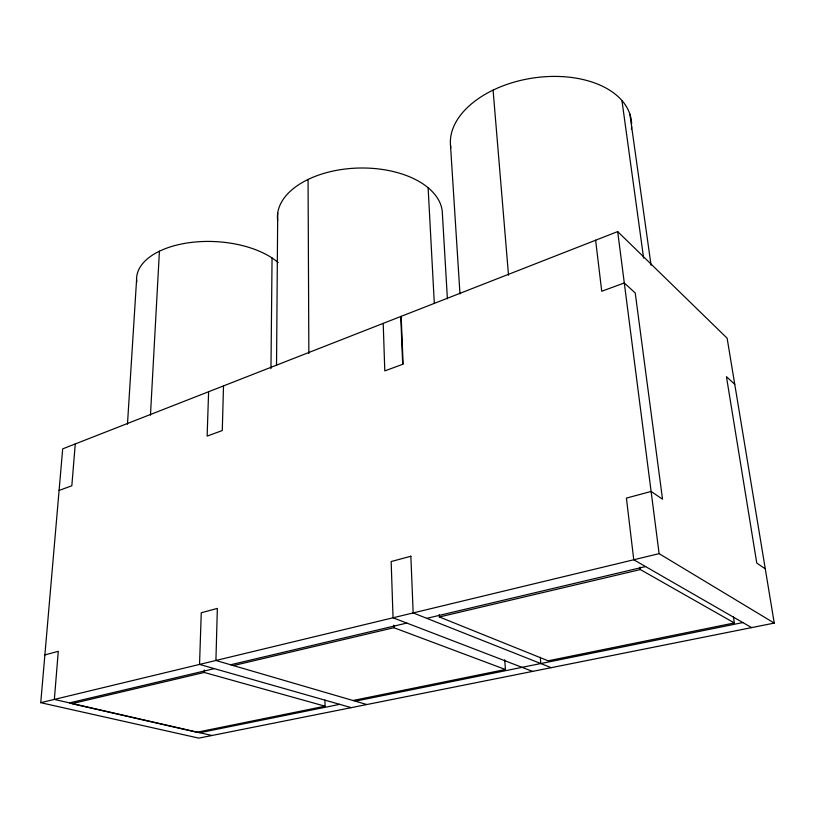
<?xml version="1.0" encoding="UTF-8"?>
<svg xmlns="http://www.w3.org/2000/svg" width="815" height="815" viewBox="0 0 815 815"><rect width="100%" height="100%" fill="white"/><g stroke="black" fill="none" stroke-linecap="round" stroke-linejoin="round"><path stroke-width="1.22" d="M276.529 365.456L277.711 213.031M270.967 368.584L272.057 257.968M215.914 660.476L217.35 608.408L201.254 612.758L199.543 664.419L351.285 707.644M223.514 385.892L222.281 430.544L207.132 436.096L208.609 391.73M324.971 700.126L325.032 706.198L196.843 732.267L71.842 703.691L204.229 672.457L204.3 669.981M150.459 415.171L159.424 251.203M127.466 424.248L136.584 279.739M75.265 443.93L71.832 485.771L59.088 490.447M40.75 702.693L62.684 448.861L617.689 231.592L727.123 338.194L774.25 623.088L198.799 738.125L40.75 702.693L659.111 553.65L774.25 623.088M44.876 654.914L58.283 651.307L54.35 699.423L211.971 735.497M410.872 556.238L391.159 561.545L393.044 617.78L532.623 671.397M69.56 702.897L214.325 668.636M230.625 664.775L406.807 623.067M426.795 618.341L645.572 566.557M233.273 665.6L393.879 627.713L505.422 669.502L504.73 659.763M439.265 614.581L439.387 616.975L640.366 569.563L734.325 622.945L733.388 616.751M352.905 700.523L505.422 669.502M734.325 622.945L548.149 660.812L439.387 616.975M199.818 732.716L339.692 704.343M355.299 701.175L540.365 663.634M742.842 622.568L540.803 663.553L540.284 657.236M204.229 672.457L325.032 706.198M215.904 660.476L366.821 704.537M413.154 612.931L551.205 667.679M751.613 627.611L633.764 559.762L626.409 498.108L651.114 491.455L662.524 499.188L635.231 292.993L624.3 282.968L601.725 291.25L595.633 240.231M765.275 568.839L756.768 563.073L726.44 376.673L734.753 384.303M629.883 114.141L651.053 265.201M621.947 100.53L643.626 258.131M617.689 231.592L659.111 553.65M640.06 567.128L640.366 569.563M493.085 90.119L508.519 275.226M450.512 145.427L459.976 293.92M447.394 298.759L442.25 211.268A82.519 47.616 -1.4 0 0 354.199 168.226A82.519 47.616 -1.4 0 0 277.66 220.529M428.12 187.745L434.303 303.231M401.174 316.352L403.109 364.162L384.792 370.886L383.213 323.382M410.862 556.227L413.164 612.931M400.756 316.515L402.681 364.315M393.798 625.197L393.879 627.713M308.06 179.453L308.854 353.537M631.625 126.437A91.3 56.174 -8.7 0 1 631.442 128.923M450.817 147.821A91.3 56.174 -8.7 0 1 535.516 77.669A91.3 56.174 -8.7 0 1 631.635 123.951M136.777 282.092A76.926 40.404 2.9 0 1 189.192 242.697A76.926 40.404 2.9 0 1 278.19 262.573"/></g></svg>
